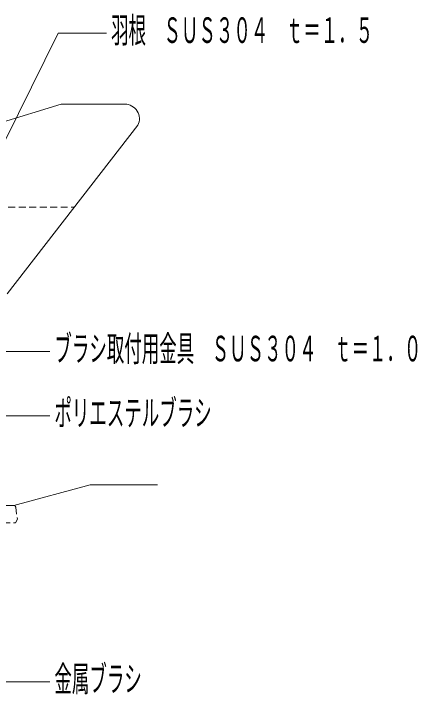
# Model space of a CAD drawing. Units: millimetres at full size, sheet at 1:3; details may follow other scales. Extents: x -1542 to 1451, y -1100 to 507.
# Drawn here: x -1127.4 to -919.4, y -378.4 to -27.4 of the extents above; entities that cross this region are included whole.
import ezdxf
from ezdxf.enums import TextEntityAlignment as Align

# ---------------------------------------------------------------- set-up
doc = ezdxf.new("R2010")
doc.units = ezdxf.units.MM
doc.header["$LTSCALE"] = 3
doc.linetypes.add('DASHED1', pattern=[1.8, 1.2, -0.6])
for name, color, linetype, lineweight in [('5-2_ 鉄骨', 7, 'Continuous', 9), ('5-4_イソバンド', 4, 'Continuous', 9), ('5-9_建具', 4, 'DASHED1', 9), ('5-E_ 文字', 7, 'Continuous', 9)]:
    doc.layers.add(name, color=color, linetype=linetype, lineweight=lineweight)
doc.styles.add('超極細ゴシック', font='')
doc.styles.get('超極細ゴシック').set_extended_font_data('超極細ゴシック')

msp = doc.modelspace()

# ---------------------------------------------------------------- linework, layer by layer
at = {"layer": '5-2_ 鉄骨'}
msp.add_lwpolyline([(-1127.367, -280.995), (-1087.943, -270.432), (-1053.241, -270.432)], dxfattribs=at)
at = {"layer": '5-4_イソバンド'}
for p, q in [((-1217.999, -109.461), (-1102.999, -74.106)), ((-1070.135, -74.106), (-1102.999, -74.106)), ((-1130.747, -171.863), (-1063.426, -84.96))]:
    msp.add_line(p, q, dxfattribs=at)
at = {"layer": '5-4_イソバンド', "linetype": 'DASHED1'}
msp.add_line((-1167.999, -127.139), (-1096.101, -127.139), dxfattribs=at)
at = {"layer": '5-4_イソバンド'}
msp.add_arc((-1070.135, -81.606), 7.5, 333.43495, 90, dxfattribs=at)
at = {"layer": '5-9_建具', "color": 7, "linetype": 'Continuous'}
msp.add_line((-1127.367, -280.995), (-1151.409, -280.995), dxfattribs=at)
at = {"layer": '5-9_建具'}
for p, q in [((-1126.377, -281.854), (-1125.499, -287.995)), ((-1143.701, -289.995), (-1126.499, -289.995)), ((-1125.499, -287.995), (-1126.499, -289.995))]:
    msp.add_line(p, q, dxfattribs=at)
msp.add_arc((-1127.367, -281.995), 1, 8.12889, 90, dxfattribs=at)
at = {"layer": '5-E_ 文字'}
msp.add_line((-1108.791, -201.7), (-1133.672, -201.7), dxfattribs=at)
for points in [[(-1079.604, -37.522), (-1104.485, -37.522), (-1138.766, -106.715)], [(-1108.791, -234.843), (-1133.672, -234.843), (-1159.962, -264.863)], [(-1108.791, -371.949), (-1133.672, -371.949), (-1178.723, -262.83)]]:
    msp.add_lwpolyline(points, dxfattribs=at)

# ---------------------------------------------------------------- texts
at = {"layer": '5-E_ 文字', "style": '超極細ゴシック', "width": 0.5}
for s, p in [('羽根\u3000ＳＵＳ３０４\u3000ｔ＝１．５', (-1077.235, -46.494)), ('ブラシ取付用金具\u3000ＳＵＳ３０４\u3000ｔ＝１．０', (-1106.422, -210.672)), ('ポリエステルブラシ', (-1106.422, -243.816)), ('金属ブラシ', (-1106.422, -380.921))]:
    msp.add_text(s, height=13.2, dxfattribs=at).set_placement(p, align=Align.BOTTOM_LEFT)

doc.saveas('drawing.dxf')
